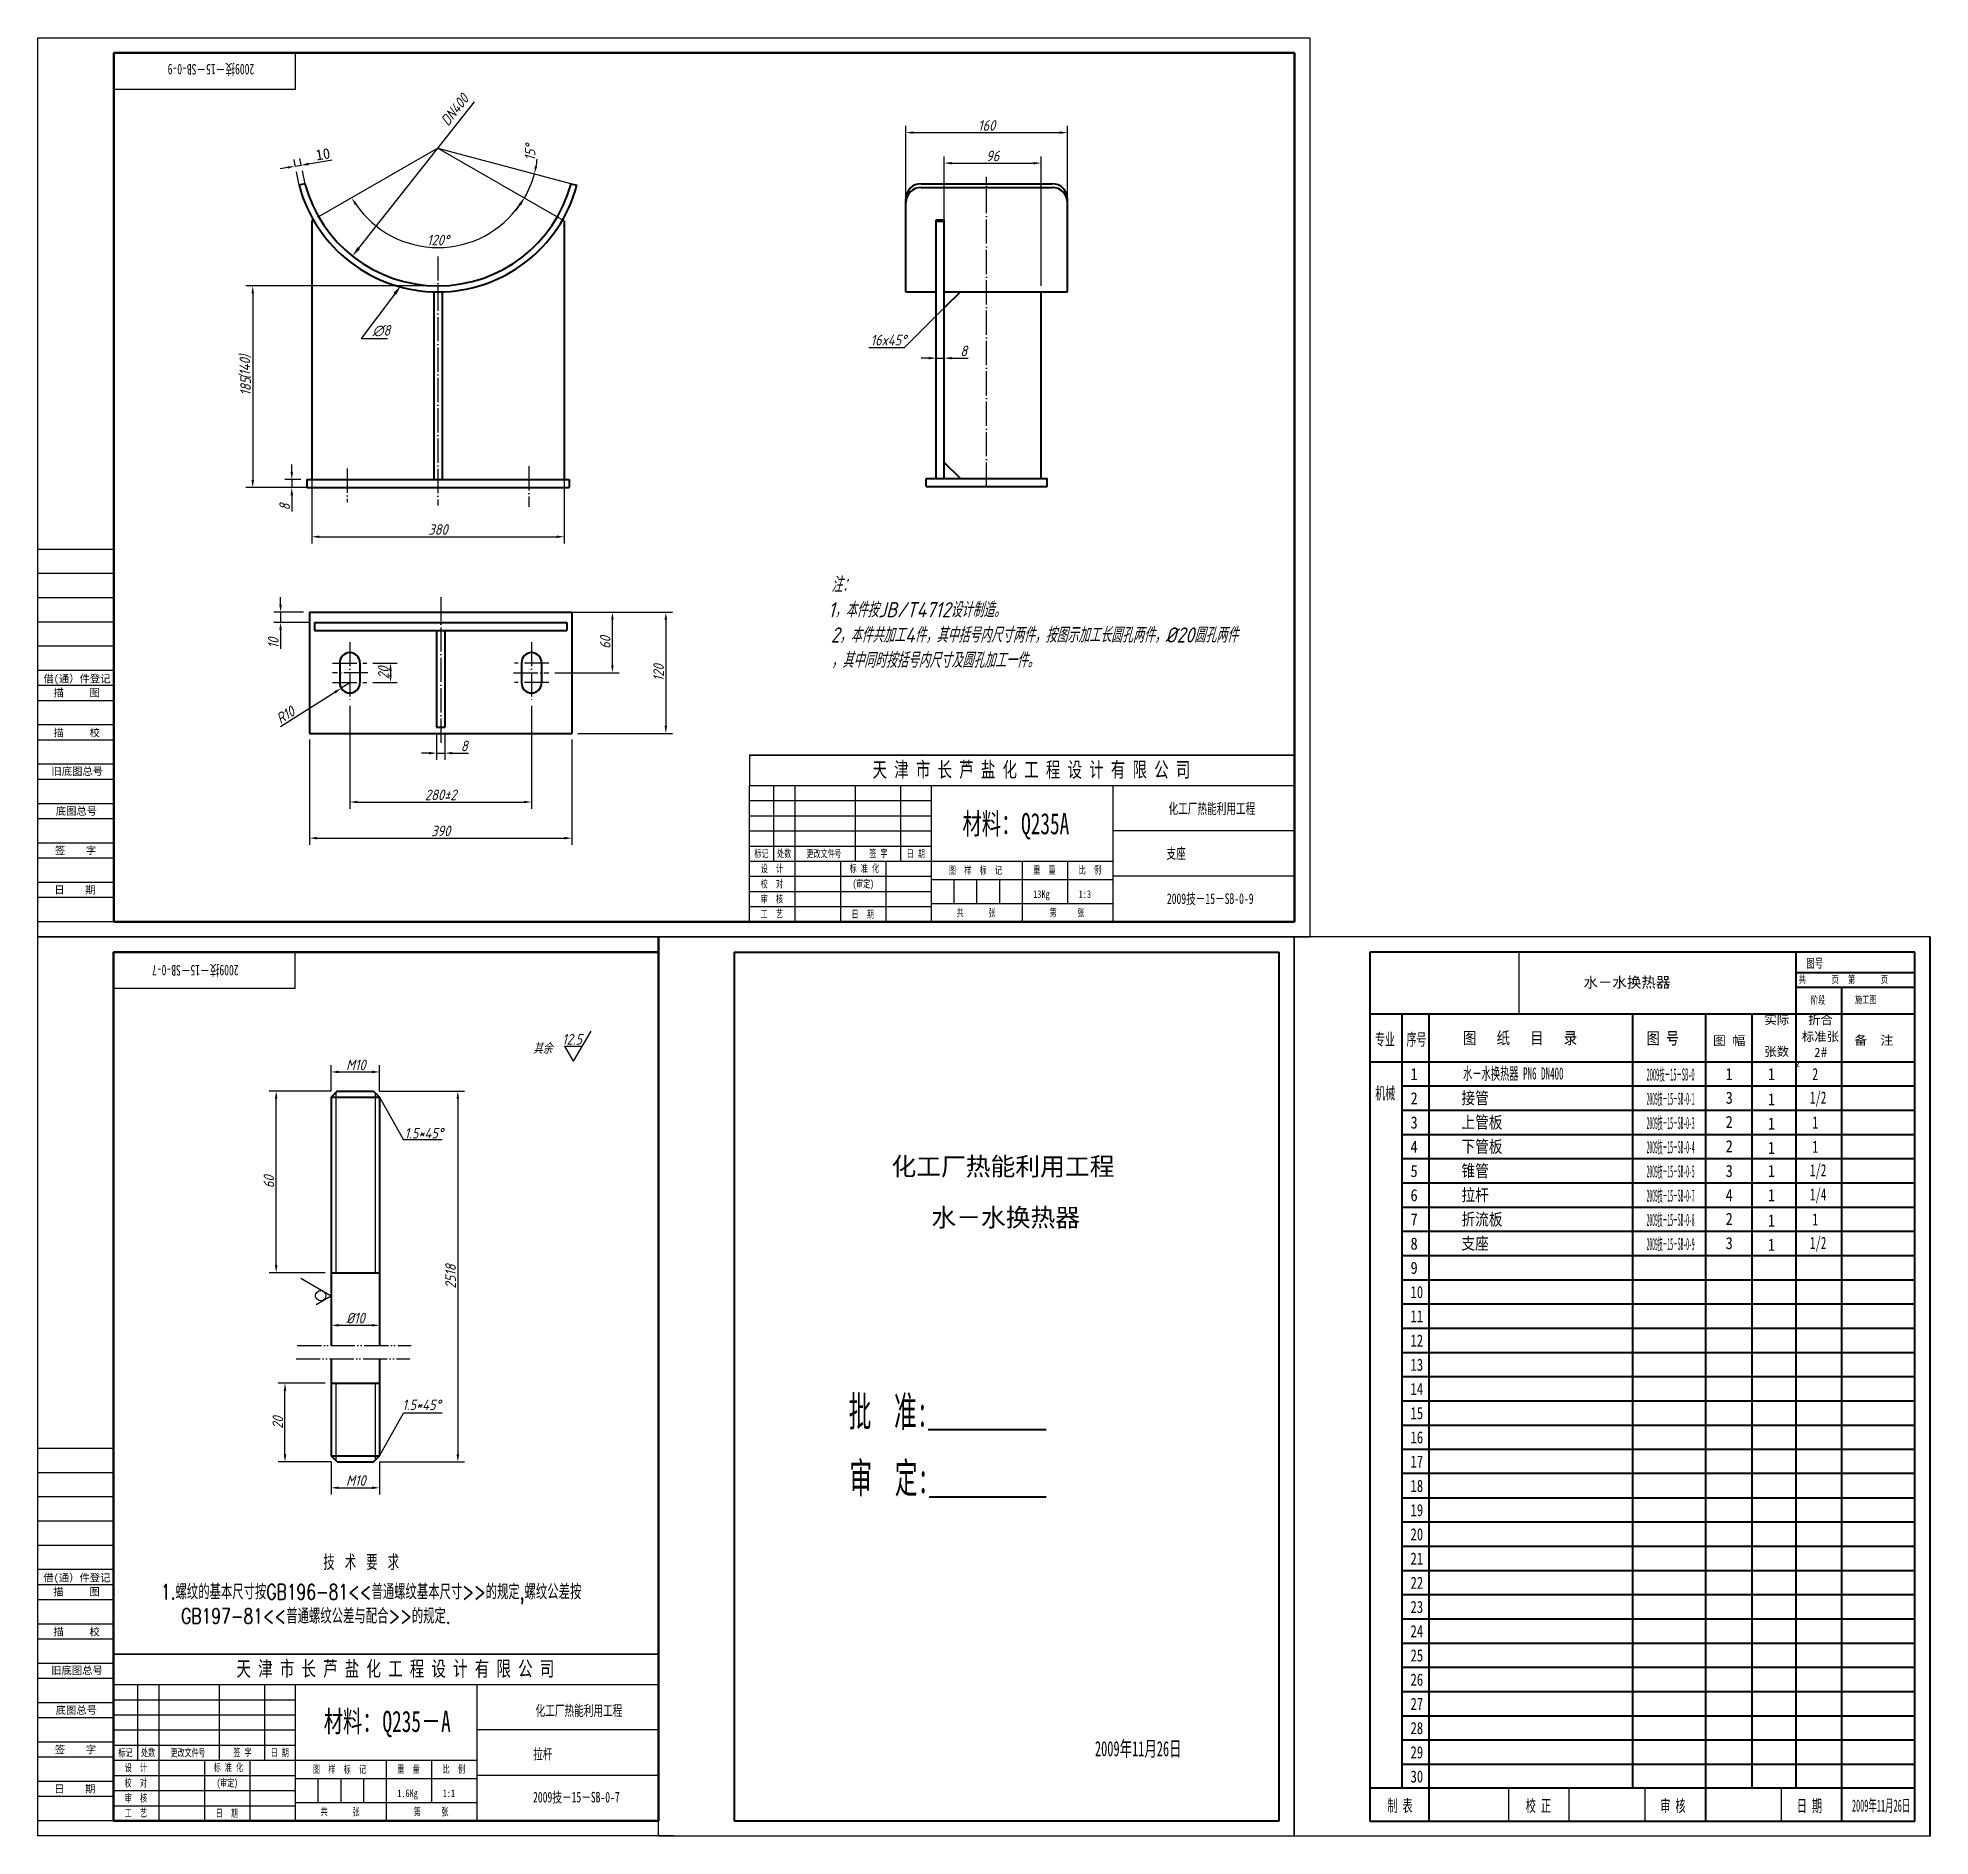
# Model space of a CAD drawing. Header units: millimetres. Extents: x 175 to 2050, y -652 to 1130.
import ezdxf
from ezdxf.enums import TextEntityAlignment as Align

# ---------------------------------------------------------------- set-up
doc = ezdxf.new("R2010")
doc.units = ezdxf.units.MM
doc.linetypes.add('ACAD_ISO04W100', pattern=[30, 24, -3, 0, -3])
doc.linetypes.add('ACAD_ISO05W100', pattern=[33, 24, -3, 0, -3, 0, -3])
for name, color, linetype in [('CC', 3, 'Continuous'), ('X', 3, 'Continuous'), ('双点划线', 5, 'ACAD_ISO05W100'), ('文字', 7, 'Continuous'), ('标注', 254, 'Continuous'), ('点划线', 1, 'ACAD_ISO04W100'), ('细实线', 253, 'Continuous')]:
    doc.layers.add(name, color=color, linetype=linetype)
doc.layers.add('实体', color=7, linetype='Continuous', lineweight=30)
doc.layers.add('粗实线', color=4, linetype='Continuous', lineweight=40)
doc.styles.add('GB', font='gbeitc.shx', dxfattribs={"bigfont": 'gbcbig.shx'})
doc.styles.add('HZ', font='txt', dxfattribs={"width": 0.7, "bigfont": 'hztxt'})
doc.styles.get("Standard").update_dxf_attribs({"font": 'SIMFANG.TTF'})
doc.styles.add('标准', font='SIMFANG.TTF', dxfattribs={"width": 0.667})
doc.dimstyles.new('GB', dxfattribs={"dimscale": 3, "dimtxt": 3.5, "dimasz": 2.5, "dimexe": 2.25, "dimexo": 2, "dimtad": 1, "dimdec": 0, "dimtxsty": 'GB', "dimcen": 2.5, "dimadec": 0, "dimazin": 0, "dimtfac": 1, "dimtdec": 0, "dimtmove": 0, "dimatfit": 3, "dimfxl": 0, "dimarcsym": 0})

# ---------------------------------------------------------------- blocks, each defined once
blk = doc.blocks.new('*D1')
at = {"layer": 'Defpoints', "color": 0}
for p in [(484.2, 491.2), (475.7, 485.9)]:
    blk.add_point(p, dxfattribs=at)
at = {"layer": '标注', "color": 0, "lineweight": -2}
for p, q in [((484.2, 491.2), (475.7, 485.9)), ((415.6, 448.1), (469.4, 481.9))]:
    blk.add_line(p, q, dxfattribs=at)
at = {"layer": '标注', "color": 0}
blk.add_solid([(468.7, 483), (470.1, 480.8), (475.7, 485.9)], dxfattribs=at)
at = {"layer": '标注', "color": 0, "insert": (420.3, 459.4), "char_height": 10.5, "attachment_point": 5, "rotation": 32.17, "style": 'GB'}
blk.add_mtext('R10', dxfattribs=at)

msp = doc.modelspace()

# ---------------------------------------------------------------- linework, layer by layer
at = {"lineweight": -3}
for p, q in [((175.2, 239.5), (175.2, 1130.5)), ((175.2, 1130.5), (1435.2, 1130.5)), ((1435.2, 1130.5), (1435.2, 239.5)), ((430.2, 1079.5), (430.2, 1115.5)), ((250.2, 1079.5), (430.2, 1079.5)), ((250.2, 623.5), (175.2, 623.5)), ((250.2, 599.5), (175.2, 599.5)), ((250.2, 575.5), (175.2, 575.5)), ((250.2, 551.5), (175.2, 551.5)), ((250.2, 527.5), (175.2, 527.5)), ((250.2, 503.5), (175.2, 503.5)), ((250.2, 488.5), (175.2, 488.5)), ((1420.2, 482.5), (1420.2, 503.5)), ((250.2, 473.5), (175.2, 473.5)), ((1420.2, 461.5), (1420.2, 482.5)), ((1420.2, 461.5), (1420.2, 419.5)), ((1420.2, 419.5), (1420.2, 461.5)), ((1420.2, 461.5), (1420.2, 419.5)), ((250.2, 449.5), (175.2, 449.5)), ((250.2, 434.5), (175.2, 434.5)), ((880.2, 419.5), (904.2, 419.5)), ((1420.2, 419.5), (880.2, 419.5)), ((880.2, 419.5), (880.2, 389.5)), ((904.2, 419.5), (1024.2, 419.5)), ((1024.2, 419.5), (1156.2, 419.5)), ((1156.2, 419.5), (1180.2, 419.5)), ((1180.2, 419.5), (1294.2, 419.5)), ((1294.2, 419.5), (1360.2, 419.5)), ((1360.2, 419.5), (1420.2, 419.5)), ((1420.2, 389.5), (1420.2, 419.5)), ((250.2, 410.5), (175.2, 410.5)), ((250.2, 395.5), (175.2, 395.5)), ((880.2, 254.5), (880.2, 389.5)), ((880.2, 389.5), (1420.2, 389.5)), ((880.2, 389.5), (1420.2, 389.5)), ((904.2, 314.5), (904.2, 389.5)), ((925.2, 389.5), (925.2, 254.5)), ((985.2, 314.5), (985.2, 389.5)), ((1030.2, 314.5), (1030.2, 389.5)), ((1060.2, 389.5), (1060.2, 254.5)), ((1240.2, 389.5), (1240.2, 254.5)), ((1420.2, 389.5), (1420.2, 254.5)), ((250.2, 371.5), (175.2, 371.5)), ((250.2, 371.5), (175.2, 371.5)), ((250.2, 356.5), (175.2, 356.5)), ((880.2, 374.5), (1060.2, 374.5)), ((880.2, 359.5), (1060.2, 359.5)), ((880.2, 344.5), (1060.2, 344.5)), ((1420.2, 344.5), (1240.2, 344.5)), ((250.2, 332.5), (175.2, 332.5)), ((880.2, 329.5), (1060.2, 329.5)), ((250.2, 317.5), (175.2, 317.5)), ((880.2, 314.5), (1240.2, 314.5)), ((970.2, 314.5), (970.2, 254.5)), ((1015.2, 314.5), (1015.2, 254.5)), ((1150.2, 314.5), (1150.2, 254.5)), ((1195.2, 314.5), (1195.2, 272.5)), ((250.2, 293.5), (175.2, 293.5)), ((880.2, 299.5), (1060.2, 299.5)), ((880.2, 284.5), (1060.2, 284.5)), ((1060.2, 296.5), (1240.2, 296.5)), ((1082.7, 296.5), (1082.7, 272.5)), ((1105.2, 296.5), (1105.2, 272.5)), ((1127.7, 296.5), (1127.7, 272.5)), ((1420.2, 299.5), (1240.2, 299.5)), ((250.2, 278.5), (175.2, 278.5)), ((880.2, 269.5), (970.2, 269.5)), ((970.2, 269.5), (1060.2, 269.5)), ((1060.2, 272.5), (1240.2, 272.5)), ((250.2, 254.5), (175.2, 254.5)), ((1420.2, 254.5), (880.2, 254.5)), ((175.1, -651.5), (175.1, 239.5)), ((175.1, 239.5), (805.1, 239.5)), ((1435.2, 239.5), (175.2, 239.5)), ((175.2, 239.5), (1435.2, 239.5)), ((1419.8, 239.5), (1419.8, -651.5)), ((430.1, 188.5), (430.1, 224.5)), ((250.1, 188.5), (430.1, 188.5)), ((250.1, -267.5), (175.1, -267.5)), ((250.1, -291.5), (175.1, -291.5)), ((250.1, -315.5), (175.1, -315.5)), ((250.1, -339.5), (175.1, -339.5)), ((250.1, -363.5), (175.1, -363.5)), ((250.1, -387.5), (175.1, -387.5)), ((250.1, -408.5), (250.1, -387.5)), ((790.1, -408.5), (790.1, -387.5)), ((250.1, -402.5), (175.1, -402.5)), ((250.1, -429.5), (250.1, -408.5)), ((790.1, -429.5), (790.1, -408.5)), ((250.1, -417.5), (175.1, -417.5)), ((250.1, -471.5), (250.1, -429.5)), ((790.1, -429.5), (790.1, -471.5)), ((790.1, -471.5), (790.1, -429.5)), ((790.1, -429.5), (790.1, -471.5)), ((250.1, -441.5), (175.1, -441.5)), ((250.1, -456.5), (175.1, -456.5)), ((250.1, -480.5), (175.1, -480.5)), ((250.1, -471.5), (274.1, -471.5)), ((790.1, -471.5), (250.1, -471.5)), ((250.1, -471.5), (250.1, -501.5)), ((274.1, -471.5), (394.1, -471.5)), ((394.1, -471.5), (526.1, -471.5)), ((526.1, -471.5), (550.1, -471.5)), ((550.1, -471.5), (664.1, -471.5)), ((664.1, -471.5), (730.1, -471.5)), ((730.1, -471.5), (790.1, -471.5)), ((790.1, -501.5), (790.1, -471.5)), ((250.1, -495.5), (175.1, -495.5)), ((250.1, -636.5), (250.1, -501.5)), ((250.1, -501.5), (790.1, -501.5)), ((250.1, -501.5), (790.1, -501.5)), ((274.1, -576.5), (274.1, -501.5)), ((295.1, -501.5), (295.1, -636.5)), ((355.1, -576.5), (355.1, -501.5)), ((400.1, -576.5), (400.1, -501.5)), ((430.1, -501.5), (430.1, -636.5)), ((610.1, -501.5), (610.1, -636.5)), ((790.1, -501.5), (790.1, -636.5)), ((250.1, -519.5), (175.1, -519.5)), ((250.1, -519.5), (175.1, -519.5)), ((250.1, -516.5), (430.1, -516.5)), ((250.1, -534.5), (175.1, -534.5)), ((250.1, -531.5), (430.1, -531.5)), ((250.1, -558.5), (175.1, -558.5)), ((250.1, -546.5), (430.1, -546.5)), ((250.1, -561.5), (430.1, -561.5)), ((790.1, -546.5), (610.1, -546.5)), ((250.1, -573.5), (175.1, -573.5)), ((250.1, -576.5), (610.1, -576.5)), ((340.1, -576.5), (340.1, -636.5)), ((385.1, -576.5), (385.1, -636.5)), ((520.1, -576.5), (520.1, -636.5)), ((565.1, -576.5), (565.1, -618.5)), ((250.1, -597.5), (175.1, -597.5)), ((250.1, -591.5), (430.1, -591.5)), ((430.1, -594.5), (610.1, -594.5)), ((452.6, -594.5), (452.6, -618.5)), ((475.1, -594.5), (475.1, -618.5)), ((497.6, -594.5), (497.6, -618.5)), ((790.1, -591.5), (610.1, -591.5)), ((250.1, -612.5), (175.1, -612.5)), ((250.1, -606.5), (430.1, -606.5)), ((430.1, -618.5), (610.1, -618.5)), ((250.1, -636.5), (175.1, -636.5)), ((250.1, -621.5), (340.1, -621.5)), ((340.1, -621.5), (430.1, -621.5)), ((805.1, -651.5), (175.1, -651.5))]:
    msp.add_line(p, q, dxfattribs=at)
at = {"lineweight": 50}
for p, q in [((250.2, 254.5), (250.2, 1115.5)), ((250.2, 1115.5), (1420.2, 1115.5)), ((1420.2, 1115.5), (1420.2, 254.5)), ((1420.2, 254.5), (250.2, 254.5)), ((790.1, 239.5), (790.1, -636.5)), ((250.1, -636.5), (250.1, 224.5)), ((250.1, 224.5), (790.1, 224.5)), ((790.1, -636.5), (250.1, -636.5))]:
    msp.add_line(p, q, dxfattribs=at)
for p, q in [((789.9, 239.5), (1419.9, 239.5)), ((789.9, -651.5), (789.9, 239.5)), ((1419.7, -651.7), (1419.7, 239.5)), ((2049.9, 239.5), (1419.8, 239.5)), ((1419.9, -651.5), (1419.9, 239.5)), ((2049.8, 239.5), (2049.8, -651.5)), ((1632.1, -603.9), (1632.1, -636.7)), ((1692.1, -603.9), (1692.1, -636.7)), ((1767.1, -603.9), (1767.1, -636.7)), ((1902.2, -603.9), (1902.2, -636.7)), ((789.9, -651.5), (1419.9, -651.5)), ((2049.8, -651.7), (1419.8, -651.7))]:
    msp.add_line(p, q)
at = {"layer": 'CC'}
for p, q in [((513.7, 80.7), (537.2, 38.3)), ((513.7, -274.9), (537.2, -232.5))]:
    msp.add_line(p, q, dxfattribs=at)
at = {"layer": 'X'}
for p, q in [((575.8, 38.3), (537.2, 38.3)), ((575.8, -232.5), (537.2, -232.5))]:
    msp.add_line(p, q, dxfattribs=at)
at = {"layer": '双点划线'}
for p, q in [((432, -165.3), (544.9, -165.3)), ((430.9, -178.6), (543.7, -178.6))]:
    msp.add_line(p, q, dxfattribs=at)
at = {"layer": '实体'}
msp.add_line((448, 950), (446.5, 949.1), dxfattribs=at)
at = {"layer": '文字'}
msp.add_line((1642.5, 224.5), (1642.5, 163.3), dxfattribs=at)
at = {"layer": '标注'}
for p, q in [((493, 922), (607.6, 1066.9)), ((1035.1, 934.5), (1035.1, 1043.3)), ((1042.6, 1036.5), (1187.6, 1036.5)), ((1195.1, 934.5), (1195.1, 1043.3)), ((571.5, 1021.2), (453.2, 953)), ((571.5, 1021.2), (709.1, 984.4)), ((571.5, 1021.2), (696.5, 949.1)), ((1073.1, 918.5), (1073.1, 1013)), ((1169.1, 884.8), (1169.1, 1013)), ((422.6, 1002), (415.2, 1000.7)), ((429.9, 1003.6), (428.9, 1009.9)), ((430, 1003.2), (435.9, 1004.2)), ((435.8, 1004.5), (434.8, 1010.9)), ((443.3, 1005.5), (466.7, 1009.4)), ((1080.6, 1006.3), (1161.6, 1006.3)), ((662.1, 968.9), (662.9, 968.4)), ((565.5, 884.7), (381.2, 884.7)), ((388, 877.2), (388, 692.2)), ((528.7, 876.8), (495.4, 832.5)), ((1073.1, 862.8), (1033.4, 823.1)), ((495.4, 832.5), (521.4, 832.5)), ((1033.4, 823.1), (998.3, 823.1)), ((1057.6, 813), (1050.1, 813)), ((1065.1, 813), (1073.1, 813)), ((1065.1, 807), (1065.1, 806.3)), ((1073.1, 807), (1073.1, 806.3)), ((1080.6, 813), (1096.7, 813)), ((426.7, 700.2), (426.7, 707.7)), ((446.5, 696.6), (446.5, 629.3)), ((696.5, 696.4), (696.5, 629.3)), ((565.5, 684.7), (381.2, 684.7)), ((435.5, 692.7), (419.9, 692.7)), ((435.5, 684.7), (419.9, 684.7)), ((426.7, 692.7), (426.7, 684.7)), ((426.7, 677.2), (426.7, 661.2)), ((426.7, 674.7), (426.7, 664.7)), ((454, 636), (689, 636)), ((415.5, 568.7), (415.5, 576.2)), ((438.2, 561.2), (408.8, 561.2)), ((443.2, 551.2), (408.8, 551.2)), ((415.5, 561.2), (415.5, 551.2)), ((696.9, 561.2), (751.1, 561.2)), ((710.2, 561.2), (804, 561.2)), ((744.3, 508.7), (744.3, 553.7)), ((797.2, 553.7), (797.2, 448.7)), ((415.5, 543.7), (415.5, 525)), ((507.1, 510.9), (531.2, 510.9)), ((507.1, 491.5), (531.2, 491.5)), ((524.5, 503.4), (524.5, 499)), ((687.2, 501.2), (751.1, 501.2)), ((484.2, 468.3), (484.2, 366.4)), ((664.2, 468.3), (664.2, 366.4)), ((444.2, 435.2), (444.2, 330.6)), ((570.2, 441.2), (570.2, 414.8)), ((578.2, 441.2), (578.2, 414.8)), ((704.2, 435.2), (704.2, 330.6)), ((710.2, 441.2), (804, 441.2)), ((562.7, 421.6), (555.2, 421.6)), ((570.2, 421.6), (578.2, 421.6)), ((585.7, 421.6), (601.7, 421.6)), ((491.7, 373.1), (656.7, 373.1)), ((451.7, 337.3), (696.7, 337.3)), ((696.8, 131.2), (714.1, 131.2)), ((465.7, 86.7), (465.7, 112.4)), ((473.2, 105.6), (506.2, 105.6)), ((513.7, 86.7), (513.7, 112.4)), ((465.7, 86.7), (404.4, 86.7)), ((411.2, -85.8), (411.2, 79.2)), ((513.7, 86.7), (597.9, 86.7)), ((591.2, 79.2), (591.2, -273.4)), ((459.7, -93.3), (404.4, -93.3)), ((465.7, -139.4), (465.7, -138.7)), ((473.2, -145.4), (506.2, -145.4)), ((513.7, -139.4), (513.7, -138.7)), ((459.7, -202.9), (413.2, -202.9)), ((419.9, -273.4), (419.9, -210.4)), ((465.7, -280.9), (413.2, -280.9)), ((465.7, -280.9), (465.7, -313.2)), ((513.7, -280.9), (513.7, -313.2)), ((513.7, -280.9), (597.9, -280.9)), ((473.2, -306.5), (506.2, -306.5))]:
    msp.add_line(p, q, dxfattribs=at)
msp.add_circle((455.3, -116.1), 5.09, dxfattribs=at)
for radius, start, end in [(142.5, 189.536, 195), (136.5, 189.536, 195), (98.9, 330, 345), (98.9, 349.3469, 353.6937), (98.6, 214.3581, 325.6419), (98.9, 321.3063, 325.6531)]:
    msp.add_arc((571.5, 1021.2), radius, start, end, dxfattribs=at)
for points in [[(1042.6, 1037.8), (1042.6, 1035.3), (1035.1, 1036.5)], [(1187.6, 1037.8), (1187.6, 1035.3), (1195.1, 1036.5)], [(422.4, 1003.2), (422.8, 1000.8), (430, 1003.2)], [(443.1, 1006.7), (443.5, 1004.2), (435.9, 1004.2)], [(669.8, 1002.7), (667.4, 1003.2), (667, 995.7)], [(1080.6, 1007.5), (1080.6, 1005), (1073.1, 1006.3)], [(1161.6, 1007.5), (1161.6, 1005), (1169.1, 1006.3)], [(489, 964.9), (491.1, 966.2), (486, 971.9)], [(651.8, 966.2), (653.9, 964.9), (656.9, 971.9)], [(652, 966.1), (654.1, 964.8), (657.1, 971.8)], [(491.7, 923.1), (494.3, 921), (486.8, 914.2)], [(386.7, 877.2), (389.2, 877.2), (388, 884.7)], [(527.4, 877.8), (534.7, 884.7), (530, 875.7)], [(1057.6, 814.3), (1057.6, 811.8), (1065.1, 813)], [(1080.6, 814.3), (1080.6, 811.8), (1073.1, 813)], [(425.4, 700.2), (427.9, 700.2), (426.7, 692.7)], [(386.7, 692.2), (389.2, 692.2), (388, 684.7)], [(425.4, 677.2), (427.9, 677.2), (426.7, 684.7)], [(454, 637.3), (454, 634.8), (446.5, 636)], [(689, 637.3), (689, 634.8), (696.5, 636)], [(414.3, 568.7), (416.8, 568.7), (415.5, 561.2)], [(414.3, 543.7), (416.8, 543.7), (415.5, 551.2)], [(743.1, 553.7), (745.6, 553.7), (744.3, 561.2)], [(796, 553.7), (798.5, 553.7), (797.2, 561.2)], [(523.2, 503.4), (525.7, 503.4), (524.5, 510.9)], [(743.1, 508.7), (745.6, 508.7), (744.3, 501.2)], [(523.2, 499), (525.7, 499), (524.5, 491.5)], [(796, 448.7), (798.5, 448.7), (797.2, 441.2)], [(562.7, 422.8), (562.7, 420.3), (570.2, 421.6)], [(585.7, 422.8), (585.7, 420.3), (578.2, 421.6)], [(491.7, 374.4), (491.7, 371.9), (484.2, 373.1)], [(656.7, 374.4), (656.7, 371.9), (664.2, 373.1)], [(451.7, 338.6), (451.7, 336.1), (444.2, 337.3)], [(696.7, 338.6), (696.7, 336.1), (704.2, 337.3)], [(473.2, 106.9), (473.2, 104.4), (465.7, 105.6)], [(506.2, 106.9), (506.2, 104.4), (513.7, 105.6)], [(409.9, 79.2), (412.4, 79.2), (411.2, 86.7)], [(589.9, 79.2), (592.4, 79.2), (591.2, 86.7)], [(409.9, -85.8), (412.4, -85.8), (411.2, -93.3)], [(473.2, -144.2), (473.2, -146.7), (465.7, -145.4)], [(506.2, -144.2), (506.2, -146.7), (513.7, -145.4)], [(418.7, -210.4), (421.2, -210.4), (419.9, -202.9)], [(418.7, -273.4), (421.2, -273.4), (419.9, -280.9)], [(589.9, -273.4), (592.4, -273.4), (591.2, -280.9)], [(473.2, -305.2), (473.2, -307.7), (465.7, -306.5)], [(506.2, -305.2), (506.2, -307.7), (513.7, -306.5)]]:
    msp.add_solid(points, dxfattribs=at)
at = {"layer": '点划线'}
for p, q in [((1115.1, 685.7), (1115.1, 992.8)), ((571.5, 913.9), (571.5, 667.1)), ((481.5, 703.7), (481.5, 670.2)), ((661.5, 705.9), (661.5, 665.7)), ((574.2, 576.3), (574.2, 430.7)), ((484.2, 531.7), (484.2, 474.3)), ((664.2, 531.7), (664.2, 474.3)), ((467.1, 510.9), (501.1, 510.9)), ((681.2, 510.9), (647.3, 510.9)), ((502.1, 501.2), (467.1, 501.2)), ((467.1, 491.5), (501.1, 491.5)), ((646.3, 501.2), (681.2, 501.2)), ((681.2, 491.5), (647.3, 491.5))]:
    msp.add_line(p, q, dxfattribs=at)
at = {"layer": '粗实线'}
for p, q in [((439.6, 985.9), (433.8, 984.4)), ((703.3, 985.9), (709.1, 984.4)), ((1050.1, 985.9), (1180.1, 985.9)), ((1050.1, 982.2), (1180.1, 982.2)), ((1035.1, 878.8), (1035.1, 970.9)), ((1195.1, 878.8), (1195.1, 970.9)), ((446.5, 949.1), (446.5, 692.7)), ((696.5, 949.1), (696.5, 692.7)), ((1065.1, 693.7), (1065.1, 950)), ((1065.1, 950), (1073.1, 950)), ((1065.1, 948.7), (1073.1, 948.7)), ((1073.1, 693.7), (1073.1, 950)), ((567.5, 878.8), (567.5, 692.7)), ((575.5, 878.8), (575.5, 692.7)), ((1035.1, 878.8), (1065.1, 878.8)), ((1089.1, 878.8), (1073.1, 862.8)), ((1073.1, 878.8), (1195.1, 878.8)), ((1169.1, 693.7), (1169.1, 878.8)), ((1055.1, 693.7), (1175.1, 693.7)), ((1055.1, 685.7), (1055.1, 693.7)), ((1089.1, 693.7), (1073.1, 709.7)), ((1175.1, 685.7), (1175.1, 693.7)), ((441.5, 692.7), (701.5, 692.7)), ((441.5, 692.7), (441.5, 684.7)), ((441.5, 684.7), (701.5, 684.7)), ((701.5, 692.7), (701.5, 684.7)), ((1055.1, 685.7), (1175.1, 685.7)), ((444.2, 561.2), (704.2, 561.2)), ((444.2, 561.2), (444.2, 441.2)), ((449.2, 551.2), (699.2, 551.2)), ((449.2, 551.2), (449.2, 543.2)), ((699.2, 551.2), (699.2, 543.2)), ((704.2, 561.2), (704.2, 441.2)), ((449.2, 543.2), (699.2, 543.2)), ((570.2, 543.2), (570.2, 447.2)), ((578.2, 543.2), (578.2, 447.2)), ((474.2, 511.2), (474.2, 491.2)), ((494.1, 511.2), (494.1, 491.2)), ((654.2, 511.2), (654.2, 491.2)), ((674.1, 511.2), (674.1, 491.2)), ((444.2, 441.2), (704.2, 441.2)), ((570.2, 447.2), (578.2, 447.2)), ((2049.8, -651.7), (2049.8, 239.5)), ((864.9, 224.5), (864.9, -636.5)), ((864.9, 224.5), (1404.9, 224.5)), ((1404.9, -636.5), (1404.9, 224.5)), ((2034.8, 224.5), (1494.7, 224.5)), ((1494.7, 224.5), (1494.7, -636.7)), ((1916.7, 224.5), (1916.7, -603.9)), ((2034.8, -636.7), (2034.8, 224.5)), ((2034.9, 163.3), (2034.9, 223.6)), ((1916.7, 204.3), (2034.9, 204.3)), ((1916.7, 189.8), (2034.9, 189.8)), ((1962.1, 189.8), (1962.1, -636.7)), ((1494.8, 163.3), (2034.9, 163.3)), ((1526.5, 163.8), (1526.5, -603.9)), ((1553.1, 163.8), (1553.1, -636.7)), ((1755.1, 163.8), (1755.1, -603.9)), ((1827.4, 163.8), (1827.4, -636.7)), ((1873.4, 162.5), (1873.4, -603.9)), ((1918.4, 163.3), (2034.9, 163.3)), ((1495.2, 115.8), (2035.3, 115.8)), ((1495.2, 115.8), (2035.3, 115.8)), ((471.7, 86.7), (465.7, 80.7)), ((465.7, 80.7), (465.7, -165.3)), ((465.7, 80.7), (513.7, 80.7)), ((471.7, 86.7), (507.7, 86.7)), ((507.7, 86.7), (513.7, 80.7)), ((513.7, 80.7), (513.7, -165.3)), ((1526.5, 91.8), (2034.8, 91.8)), ((1526.5, 67.8), (2034.8, 67.8)), ((1526.5, 43.7), (2034.8, 43.7)), ((1526.5, 19.7), (2034.8, 19.7)), ((1526.5, -4.3), (2034.8, -4.3)), ((1526.5, -28.3), (2034.8, -28.3)), ((1526.5, -52.3), (2034.9, -52.3)), ((465.7, -93.3), (513.7, -93.3)), ((1526.5, -76.3), (2034.8, -76.3)), ((1526.5, -100.3), (2034.8, -100.3)), ((1526.5, -124.3), (2034.8, -124.3)), ((1526.5, -148.3), (2034.8, -148.3)), ((465.7, -178.6), (465.7, -274.9)), ((513.7, -178.6), (513.7, -274.9)), ((1526.5, -172.3), (2034.8, -172.3)), ((465.7, -202.9), (513.7, -202.9)), ((1526.5, -196.3), (2034.8, -196.3)), ((1526.5, -220.3), (2034.8, -220.3)), ((1057.3, -248.6), (1174.1, -248.6)), ((1526.5, -244.3), (2034.8, -244.3)), ((465.7, -274.9), (513.7, -274.9)), ((471.7, -280.9), (465.7, -274.9)), ((471.7, -280.9), (507.7, -280.9)), ((507.7, -280.9), (513.7, -274.9)), ((1526.5, -268.3), (2034.8, -268.3)), ((1526.5, -291.9), (2034.9, -291.9)), ((1058.3, -315.3), (1174.1, -315.3)), ((1526.5, -316.3), (2034.8, -316.3)), ((1526.5, -340.3), (2034.8, -340.3)), ((1526.5, -364.3), (2034.8, -364.3)), ((1526.5, -388.3), (2034.8, -388.3)), ((1526.5, -412.3), (2034.8, -412.3)), ((1526.5, -436.3), (2034.8, -436.3)), ((1526.5, -460.4), (2034.8, -460.4)), ((1526.5, -484.4), (2034.8, -484.4)), ((1526.5, -508.4), (2034.8, -508.4)), ((1526.5, -532.4), (2034.8, -532.4)), ((1526.5, -556.4), (2034.8, -556.4)), ((1526.5, -580.4), (2034.8, -580.4)), ((1494.8, -603.9), (2034.9, -603.9)), ((864.9, -636.5), (1404.9, -636.5)), ((1494.7, -636.7), (2034.8, -636.7))]:
    msp.add_line(p, q, dxfattribs=at)
for centre, radius, start, end in [((571.5, 1021.2), 142.5, 195, 345), ((571.5, 1021.2), 136.5, 195, 345), ((1050.1, 970.9), 15, 90, 180), ((1050.1, 967.2), 15, 90, 180), ((1180.1, 970.9), 15, 0, 90), ((1180.1, 967.2), 15, 0, 90), ((484.2, 511.2), 9.97, 0, 180), ((664.2, 511.2), 9.97, 0, 180), ((484.2, 491.2), 9.97, 180, 0), ((664.2, 491.2), 9.97, 180, 0)]:
    msp.add_arc(centre, radius, start, end, dxfattribs=at)
at = {"layer": '细实线'}
for p, q in [((696.8, 131.2), (705.5, 116.2)), ((722.8, 146.2), (705.5, 116.2)), ((470.2, 85.2), (470.2, -93.3)), ((509.2, 85.2), (509.2, -93.3)), ((435.7, -98.7), (465.7, -116.1)), ((450.7, -124.7), (465.7, -116.1)), ((470.2, -202.9), (470.2, -279.4)), ((509.2, -202.9), (509.2, -279.4))]:
    msp.add_line(p, q, dxfattribs=at)

# ---------------------------------------------------------------- texts
at = {"style": '标准', "width": 0.667}
for s, p in [('2009技－15－SB-0-9', (389.5, 1104.5)), ('2009技－15－SB-0-7', (374, 211.6))]:
    msp.add_text(s, height=10.5, rotation=180, dxfattribs=at).set_placement(p)
for s, p in [('借(通）件登记', (180.6, 491.6)), ('描     图', (190.5, 477.7)), ('描     校', (190.6, 438.1)), ('旧底图总号', (188.5, 399.8)), ('底图总号', (192.8, 360.4)), ('签    字', (192, 321.3)), ('日    期', (191.4, 282.4)), ('借(通）件登记', (180.5, -399.4)), ('描     图', (190.4, -413.3)), ('描     校', (190.5, -452.9)), ('旧底图总号', (188.3, -491.2)), ('底图总号', (192.7, -530.6)), ('签    字', (191.9, -569.7)), ('日    期', (191.2, -608.6))]:
    msp.add_text(s, height=7.5).set_placement(p)
at = {"lineweight": -3, "width": 0.7}
for p in [(1159.5, 405.3), (529.3, -485.7)]:
    msp.add_text('天 津 市 长 芦 盐 化 工 程 设 计 有 限 公 司', height=15, dxfattribs=at).set_placement(p, align=Align.MIDDLE_CENTER)
at = {"style": '标准', "width": 0.667}
for s, height, p in [('材料：', 21, (1091.2, 341.2)), ('Q235A', 21, (1149.3, 341.2)), ('化工厂热能利用工程', 10.5, (1295.3, 361.4)), ('支座', 10.5, (1293.3, 316.9)), ('2009技－15－SB-0-9', 10.5, (1293.7, 272.1)), ('材料：', 21, (458.3, -548.5)), ('化工厂热能利用工程', 10.5, (668.2, -532.5)), ('Q235', 21, (516.5, -548.5)), ('－', 21, (555.2, -548.5)), ('A', 21, (574.6, -548.5)), ('拉杆', 10.5, (665.8, -575.6)), ('2009技－15－SB-0-7', 10.5, (665.7, -618.3))]:
    msp.add_text(s, height=height, dxfattribs=at).set_placement(p)
at = {"lineweight": -3, "style": '标准', "width": 0.667}
for s, p in [('标记', (885, 318.3)), ('处数', (907.5, 318.4)), ('更改文件', (936.6, 318.3)), ('号', (964.2, 318.3)), ('签 字', (998.8, 318.4)), ('日 期', (1035.9, 318.3)), ('设  计', (891.3, 303.5)), ('标 准 化', (979.4, 303.7)), ('图  样  标  记', (1077.8, 301.8)), ('重  量', (1161.3, 302.1)), ('比  例', (1206.3, 302)), ('校  对', (891.2, 288.3)), ('审  核', (891.3, 273.4)), ('(', (982.2, 288.4)), ('审定', (985.7, 288.4)), (')', (999.5, 288.4)), ('13Kg', (1161.3, 278.1)), ('1:3', (1206.3, 278)), ('工  艺', (891.2, 258.6)), ('日  期', (981.3, 258.3)), ('共      张', (1085.4, 259.8)), ('第     张', (1177.5, 259.8)), ('标记', (254.8, -572.7)), ('设  计', (261.2, -587.5)), ('处数', (277.3, -572.6)), ('更改文件', (306.4, -572.7)), ('号', (334.1, -572.7)), ('标 准 化', (349.3, -587.3)), ('签 字', (368.7, -572.6)), ('日 期', (405.7, -572.7)), ('图  样  标  记', (447.7, -589.2)), ('重  量', (531.2, -588.9)), ('比  例', (576.2, -589)), ('校  对', (261.1, -602.7)), ('(', (352.1, -602.6)), ('审定', (355.6, -602.6)), (')', (369.4, -602.6)), ('审  核', (261.2, -617.6)), ('1.6Kg', (531.2, -612.9)), ('1:1', (576.2, -613)), ('工  艺', (261.1, -632.4)), ('日  期', (351.2, -632.7)), ('共      张', (455.3, -631.2)), ('第     张', (547.4, -631.2))]:
    msp.add_text(s, height=7.5, dxfattribs=at).set_placement(p)
at = {"layer": '文字', "style": 'GB'}
for s, p in [('注：', (961.2, 581.2)), ('1，本件按JB/T4712设计制造。', (958.1, 556.2)), ('2，本件共加工4件，其中括号内尺寸两件，按图示加工长圆孔两件，%%C20圆孔两件', (960.6, 531.2)), ('，其中同时按括号内尺寸及圆孔加工一件。', (961.2, 506.2))]:
    msp.add_text(s, height=15, dxfattribs=at).set_placement(p)
at = {"layer": '文字', "style": 'HZ'}
for s, height, width, p in [('图号', 8.76, 0.7, (1927.3, 208.1)), ('共', 7.46, 0.7, (1919.8, 192.9)), ('页', 7.46, 0.7, (1952.3, 192.9)), ('第', 7.46, 0.7, (1968.6, 192.9)), ('页', 7.46, 0.7, (2001.1, 192.9)), ('阶段', 7.46, 0.7, (1931.8, 172.3)), ('施工图', 7.46, 0.7, (1975.5, 172.9)), ('          技 术 要 求', 15, 0.75, (348.9, -388)), ('1.螺纹的基本尺寸按GB196-81<<普通螺纹基本尺寸>>的规定,螺纹公差按', 15, 0.75, (297, -417.1)), ('  GB197-81<<普通螺纹公差与配合>>的规定.', 15, 0.75, (297, -441.1))]:
    msp.add_text(s, height=height, dxfattribs=dict(at, width=width)).set_placement(p)
at = {"layer": '文字'}
for s, height, p in [('水－水换热器', 10.51, (1706.5, 189.2)), ('  实际', 9, (1873.4, 152.9)), ('  折合', 9, (1916.7, 152.9)), ('  张数', 9, (1873.4, 121.4)), (' 标准张', 9, (1916.7, 136.2)), ('²', 9, (1915.8, 105.2)), ('   2', 9, (1916.7, 120.5)), ('#', 9.75, (1941.6, 120.5))]:
    msp.add_text(s, height=height, dxfattribs=at).set_placement(p)
for s, height, width, p, p2 in [('专业', 12, 0.592804, (1499.9, 131.9), (1519.6, 131.9)), ('序号', 12, 0.592804, (1531.1, 131.9), (1550.8, 131.9)), ('图   纸   目   录', 12.002, 0.801033, (1587.1, 133.3), (1700.2, 133.3)), ('图 号', 12, 0.772339, (1769, 133), (1801.1, 133)), ('图 幅', 9, 1.029785, (1834.7, 132.2), (1866.8, 132.2)), ('备  注', 9, 1.038818, (1974.7, 132.5), (2013.5, 132.5)), ('1', 12, 0.854778, (1535.1, 97.5), (1542.2, 97.5)), ('水－水换热器 PN6 DN400', 12.002, 0.545149, (1587.1, 98.1), (1686.7, 98.1)), ('2009技－15－SB-0', 12.002, 0.357629, (1769, 97.1), (1816.5, 97.1)), ('1', 12, 0.854778, (1847.3, 97.5), (1854.4, 97.5)), ('1', 12, 0.854778, (1889.2, 97.5), (1896.3, 97.5)), ('2', 12, 0.710115, (1933.1, 97.5), (1939, 97.5)), ('机械', 12, 0.592804, (1500.2, 78.6), (1519.9, 78.6)), ('2', 12, 0.854778, (1535.1, 73.5), (1542.2, 73.5)), ('2009技－15－SB-0-1', 12.002, 0.317892, (1769, 73.1), (1816.5, 73.1)), ('3', 12, 0.854778, (1847.3, 74.1), (1854.4, 74.1)), ('1', 12, 0.854778, (1889.2, 72.5), (1896.3, 72.5)), ('1/2', 12, 0.642625, (1931, 74.3), (1947, 74.3)), ('3', 12, 0.854778, (1535.1, 49.5), (1542.2, 49.5)), ('2009技－15－SB-0-3', 12.002, 0.317892, (1769, 49.1), (1816.5, 49.1)), ('2', 12, 0.854778, (1847.3, 50.1), (1854.4, 50.1)), ('1', 12, 0.854778, (1889.2, 48.5), (1896.3, 48.5)), ('1', 12, 0.710115, (1933.1, 49.5), (1939, 49.5)), ('2009技－15－SB-0-4', 12.002, 0.317892, (1769, 25.1), (1816.5, 25.1)), ('2', 12, 0.854778, (1847.3, 26.1), (1854.4, 26.1)), ('4', 12, 0.854778, (1535.1, 25.5), (1542.2, 25.5)), ('1', 12, 0.854778, (1889.2, 24.4), (1896.3, 24.4)), ('1', 12, 0.710115, (1933.1, 25.5), (1939, 25.5)), ('5', 12, 0.854778, (1535.1, 1.5), (1542.2, 1.5)), ('2009技－15－SB-0-5', 12.002, 0.317892, (1769, 1.1), (1816.5, 1.1)), ('3', 12, 0.854778, (1847.3, 1.5), (1854.4, 1.5)), ('1', 12, 0.854778, (1889.2, 1.5), (1896.3, 1.5)), ('1/2', 12, 0.642625, (1931, 2.3), (1947, 2.3)), ('6', 12, 0.854778, (1535.1, -22.5), (1542.2, -22.5)), ('2009技－15－SB-0-7', 12.002, 0.317892, (1769, -22.9), (1816.5, -22.9)), ('4', 12, 0.854778, (1847.3, -22.5), (1854.4, -22.5)), ('1', 12, 0.854778, (1889.2, -22.5), (1896.3, -22.5)), ('1/4', 12, 0.642625, (1931, -21.7), (1947, -21.7)), ('7', 12, 0.854778, (1535.1, -46.5), (1542.2, -46.5)), ('2009技－15－SB-0-8', 12.002, 0.317892, (1769, -46.9), (1816.5, -46.9)), ('2', 12, 0.854778, (1847.3, -46), (1854.4, -46)), ('1', 12, 0.854778, (1889.2, -47.6), (1896.3, -47.6)), ('1', 12, 0.710115, (1933.1, -46.5), (1939, -46.5)), ('8', 12, 0.854778, (1535.1, -70.5), (1542.2, -70.5)), ('2009技－15－SB-0-9', 12.002, 0.317892, (1769, -70.9), (1816.5, -70.9)), ('3', 12, 0.854778, (1847.3, -70), (1854.4, -70)), ('1', 12, 0.854778, (1889.2, -71.6), (1896.3, -71.6)), ('1/2', 12, 0.642625, (1931, -69.7), (1947, -69.7)), ('9', 12, 0.854778, (1535.1, -94.5), (1542.2, -94.5)), ('10', 12, 0.748537, (1535.1, -118.5), (1547.6, -118.5)), ('11', 12, 0.748537, (1535.1, -142.5), (1547.6, -142.5)), ('12', 12, 0.748537, (1535.1, -166.5), (1547.6, -166.5)), ('13', 12, 0.748537, (1535.1, -190.5), (1547.6, -190.5)), ('14', 12, 0.748537, (1535.1, -214.5), (1547.6, -214.5)), ('15', 12, 0.748537, (1535.1, -238.5), (1547.6, -238.5)), ('16', 12, 0.748537, (1535.1, -262.5), (1547.6, -262.5)), ('17', 12, 0.748537, (1535.1, -286.5), (1547.6, -286.5)), ('18', 12, 0.748537, (1535.1, -310.6), (1547.6, -310.6)), ('19', 12, 0.748537, (1535.1, -334.6), (1547.6, -334.6)), ('20', 12, 0.748537, (1535.1, -358.6), (1547.6, -358.6)), ('21', 12, 0.748537, (1535.1, -382.6), (1547.6, -382.6)), ('22', 12, 0.748537, (1535.1, -406.6), (1547.6, -406.6)), ('23', 12, 0.748537, (1535.1, -430.6), (1547.6, -430.6)), ('24', 12, 0.748537, (1535.1, -454.6), (1547.6, -454.6)), ('25', 12, 0.748537, (1535.1, -478.6), (1547.6, -478.6)), ('26', 12, 0.748537, (1535.1, -502.6), (1547.6, -502.6)), ('27', 12, 0.748537, (1535.1, -526.6), (1547.6, -526.6)), ('28', 12, 0.748537, (1535.1, -550.6), (1547.6, -550.6)), ('29', 12, 0.748537, (1535.1, -574.6), (1547.6, -574.6)), ('30', 12, 0.748537, (1535.1, -598.6), (1547.6, -598.6)), ('制 表', 12, 0.600708, (1512.2, -627.6), (1537.1, -627.6)), ('校 正', 12, 0.600708, (1649.3, -627.6), (1674.3, -627.6)), ('审 核', 12, 0.600708, (1782.6, -627.6), (1807.6, -627.6)), ('日 期', 12, 0.600708, (1917.9, -627.6), (1942.8, -627.6))]:
    msp.add_text(s, height=height, dxfattribs=dict(at, width=width)).set_placement(p, p2, align=Align.FIT)
at = {"layer": '文字', "width": 0.828286}
for s, p in [('接管', (1585.5, 73.9)), ('上管板', (1585.5, 49.9)), ('下管板', (1585.5, 25.9)), ('锥管', (1585.5, 1.8)), ('拉杆', (1585.5, -22.2)), ('折流板', (1585.5, -46.2)), ('支座', (1585.5, -70.2))]:
    msp.add_text(s, height=12, rotation=359.5859, dxfattribs=at).set_placement(p)
at = {"layer": '文字', "width": 0.55}
for s, p in [('批  准:', (1017.7, -245.8)), ('审  定:', (1018.5, -311.7))]:
    msp.add_text(s, height=30, dxfattribs=at).set_placement(p, align=Align.CENTER)
at = {"layer": '标注', "style": 'GB'}
for s, rotation, p in [('DN400', 52, (581.5, 1042.3)), ('(140)', 90, (385.4, 792.2))]:
    msp.add_text(s, height=10.5, rotation=rotation, dxfattribs=at).set_placement(p)
for s, p in [('∅8', (506.6, 835.3)), ('16x45°', (1000.1, 825.7)), ('其余', (665.7, 123.7)), ('12.5', (694.5, 132.8)), ('1.5*45°', (538.4, 39.7)), ('1.5*45°', (536.1, -229.5))]:
    msp.add_text(s, height=10.5, dxfattribs=at).set_placement(p)
at = {"layer": '标注', "char_height": 10.5, "attachment_point": 5, "style": 'GB'}
for s, insert in [('160', (1115.1, 1043.6)), ('96', (1121.1, 1013.4)), ('120°', (571.5, 930)), ('8', (1092.4, 820.2)), ('380', (571.5, 643.2)), ('8', (597.5, 428.7)), ('280%%p2', (574.2, 380.2)), ('390', (574.2, 344.5)), ('M10', (490.1, 112.7)), ('%%C10', (489.7, -138.3)), ('M10', (490.1, -299.3))]:
    msp.add_mtext(s, dxfattribs=dict(at, insert=insert))
for s, insert, rotation in [('{\\f宋体|b0|i0|c134|p54;10}', (457.5, 1015.1), 9.536), ('15°', (662.8, 1016.8), 87.1873), ('185', (380.9, 784.7), 90), ('8', (419.6, 665.5), 90), ('10', (408.4, 530.6), 90), ('60', (737.2, 531.2), 90), ('20', (517.4, 501.2), 90), ('120', (790.1, 501.2), 90), ('60', (404, -3.3), 90), ('2518', (584, -97.1), 90), ('20', (412.8, -241.9), 90)]:
    msp.add_mtext(s, dxfattribs=dict(at, insert=insert, rotation=rotation))
at = {"layer": '粗实线', "flags": 4}
for tag, p in [('化工厂热能利用工程', (1131.3, 3)), ('水－水换热器', (1134, -47.6))]:
    msp.add_attdef(tag, text='', height=18, dxfattribs=at).set_placement(p, align=Align.CENTER)
for p, height, width in [((1222.4, -572.5), 15, 0.6), ((1972.4, -627.4), 12, 0.5)]:
    msp.add_attdef('2009年11月26日', p, '', height=height, dxfattribs=dict(at, width=width))

# ---------------------------------------------------------------- dimensions: what is measured, and where the dimension line sits
at = {"layer": '标注'}
dim = msp.add_radius_dim(center=(484.2, 491.2), mpoint=(475.7, 485.9), dimstyle='GB', dxfattribs=at)
dim.commit()
dim.dimension.update_dxf_attribs({"geometry": '*D1', "text_midpoint": (424.1, 453.4), "dimtype": 164})

doc.saveas('drawing.dxf')
